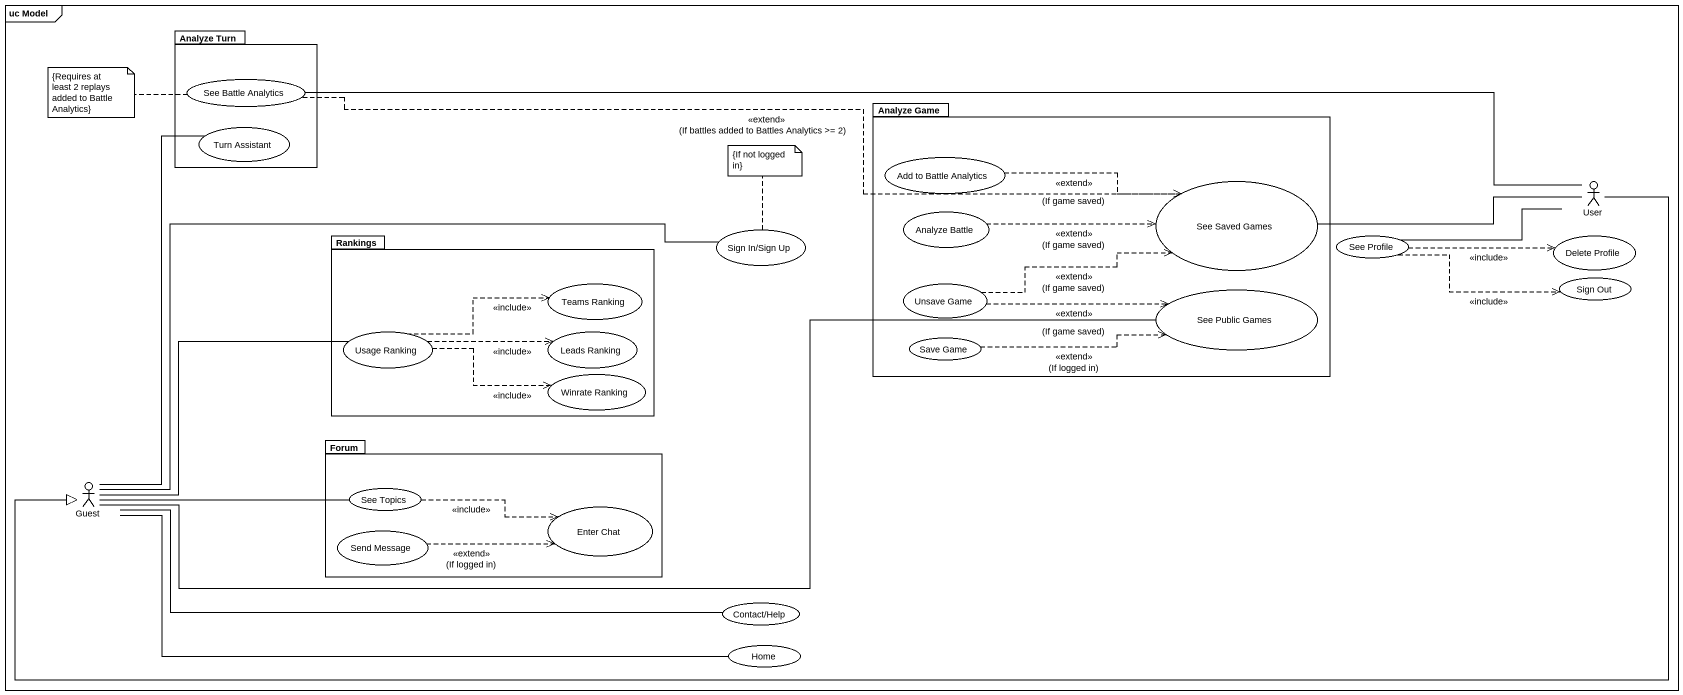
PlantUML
@startuml
mainframe uc Model
package "Analyze Turn" as Analyze_Turn {
  usecase "See Battle Analytics" as See_Battle_Analytics
  usecase "Turn Assistant" as Turn_Assistant
}
package "Analyze Game" as Analyze_Game {
  usecase "Add to Battle Analytics" as Add_to_Battle_Analytics
  usecase "See Saved Games" as See_Saved_Games
  usecase "Analyze Battle" as Analyze_Battle
  usecase "Unsave Game" as Unsave_Game
  usecase "See Public Games" as See_Public_Games
  usecase "Save Game" as Save_Game
}
actor User
usecase "Sign In/Sign Up" as Sign_In_Sign_Up
package Rankings {
  usecase "Teams Ranking" as Teams_Ranking
  usecase "Usage Ranking" as Usage_Ranking
  usecase "Leads Ranking" as Leads_Ranking
  usecase "Winrate Ranking" as Winrate_Ranking
}
usecase "See Profile" as See_Profile
usecase "Delete Profile" as Delete_Profile
usecase "Sign Out" as Sign_Out
package Forum {
  usecase "See Topics" as See_Topics
  usecase "Send Message" as Send_Message
  usecase "Enter Chat" as Enter_Chat
}
actor Guest
usecase "Contact/Help" as Contact_Help
usecase Home
See_Battle_Analytics .right.> See_Saved_Games : <<extend>>\n(If battles added to Battles Analytics >= 2)
See_Battle_Analytics -right- User
Add_to_Battle_Analytics .right.> See_Saved_Games : <<extend>>\n(If game saved)
See_Saved_Games -right- User
User -left-|> Guest
Analyze_Battle .right.> See_Saved_Games : <<extend>>\n(If game saved)
See_Profile -right- User
See_Profile .right.> Delete_Profile : <<include>>
See_Profile .right.> Sign_Out : <<include>>
Unsave_Game .right.> See_Saved_Games : <<extend>>\n(If game saved)
Unsave_Game .right.> See_Public_Games : <<extend>>\n(If game saved)
Usage_Ranking .right.> Teams_Ranking : <<include>>
Usage_Ranking .right.> Leads_Ranking : <<include>>
Usage_Ranking .right.> Winrate_Ranking : <<include>>
Save_Game .right.> See_Public_Games : <<extend>>\n(If logged in)
Guest -up- Turn_Assistant
Guest -right- Sign_In_Sign_Up
Guest -right- See_Public_Games
Guest -right- Usage_Ranking
Guest -right- See_Topics
Guest -right- Contact_Help
Guest -right- Home
See_Topics .right.> Enter_Chat : <<include>>
Send_Message .right.> Enter_Chat : <<extend>>\n(If logged in)
note left of See_Battle_Analytics : {Requires at least 2 replays added to Battle Analytics}
note top of Sign_In_Sign_Up : {If not logged in}
@enduml
